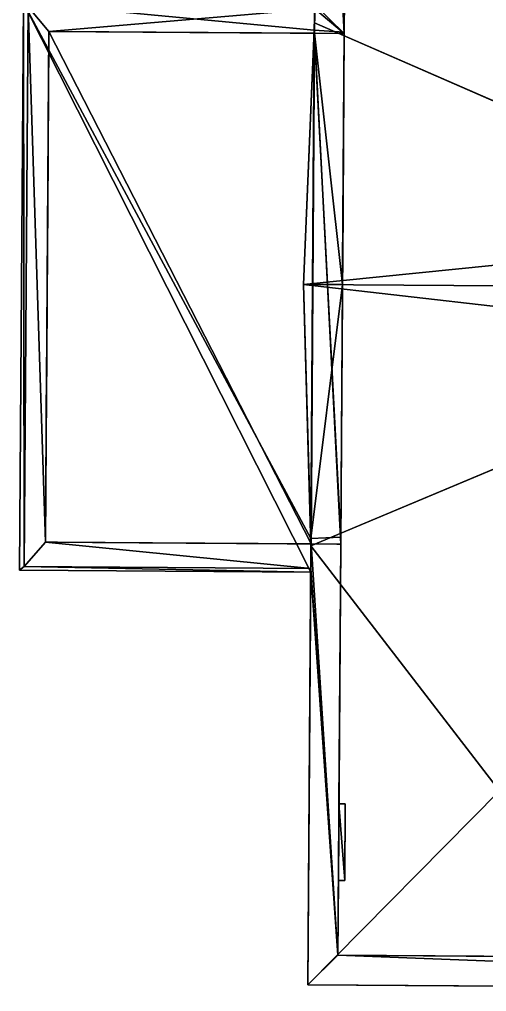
# Model space of a CAD drawing. Extents: x -544 to 100, y -201 to 540.
# Drawn here: x -543.8 to -307.9, y -200.6 to 289.6 of the extents above; entities that cross this region are included whole.
import ezdxf

# ---------------------------------------------------------------- set-up
doc = ezdxf.new("R2010")
doc.units = 0
doc.header["$MEASUREMENT"] = 0
doc.layers.get('0').update_dxf_attribs({"color": 13, "linetype": 'CONTINUOUS'})
doc.layers.add('ANNOTATIONS', color=221, linetype='CONTINUOUS')

# ---------------------------------------------------------------- blocks, each defined once
blk = doc.blocks.new('GROUP8_1')
for p, q in [((-10.13, 10.12), (-12.75, 9.78)), ((-7.5, 9.78), (-10.13, 10.12)), ((-18.89, 5.06), (-19.9, 2.62)), ((-17.28, 7.16), (-18.89, 5.06)), ((-15.19, 8.77), (-17.28, 7.16)), ((-12.75, 9.78), (-15.19, 8.77)), ((-5.06, 8.77), (-7.5, 9.78)), ((-2.97, 7.16), (-5.06, 8.77)), ((-1.36, 5.06), (-2.97, 7.16)), ((-0.35, 2.62), (-1.36, 5.06)), ((-19.9, 2.62), (-20.25, 0)), ((-20.25, 0), (-19.9, -2.62)), ((0, 0), (-0.35, 2.62)), ((-0.35, -2.62), (0, 0)), ((-19.9, -2.62), (-18.89, -5.06)), ((-1.36, -5.06), (-0.35, -2.62)), ((-18.89, -5.06), (-17.28, -7.16)), ((-17.28, -7.16), (-15.19, -8.77)), ((-15.19, -8.77), (-12.75, -9.78)), ((-12.75, -9.78), (-10.13, -10.13)), ((-10.13, -10.13), (-7.5, -9.78)), ((-7.5, -9.78), (-5.06, -8.77)), ((-5.06, -8.77), (-2.97, -7.16)), ((-2.97, -7.16), (-1.36, -5.06))]:
    blk.add_line(p, q)
mesh = blk.add_polyface()
corners = [(-19.9, -2.62), (-19.9, 2.62), (-20.25, 0), (-18.89, -5.06), (-18.89, 5.06), (-17.28, -7.16), (-17.28, 7.16), (-15.19, 8.77), (-15.19, -8.77), (-12.75, -9.78), (-12.75, 9.78), (-10.13, -10.13), (-10.13, 10.12), (-7.5, -9.78), (-7.5, 9.78), (-5.06, -8.77), (-5.06, 8.77), (-2.97, -7.16), (-2.97, 7.16), (-1.36, 5.06), (-1.36, -5.06), (-0.35, 2.62), (-0.35, -2.62), (0, 0)]
mesh.append_faces([[corners[k] for k in face] for face in [(0, 1, 2), (21, 22, 23)]], dxfattribs={"vtx0": -1})
mesh.append_faces([[corners[k] for k in face] for face in [(1, 3, 4), (4, 5, 6), (6, 5, 7), (7, 9, 10), (10, 11, 12), (12, 13, 14), (14, 15, 16), (16, 17, 18), (18, 17, 19), (19, 20, 21)]], dxfattribs={"vtx0": -1, "vtx1": -1})
mesh.append_faces([[corners[k] for k in face] for face in [(1, 0, 3), (4, 3, 5), (7, 5, 8), (7, 8, 9), (10, 9, 11), (12, 11, 13), (14, 13, 15), (16, 15, 17), (19, 17, 20), (21, 20, 22)]], dxfattribs={"vtx0": -1, "vtx2": -1})
blk = doc.blocks.new('GROUP3_1')
for p, q in [((0, 80, 0), (-35.7, 80, 0)), ((-35.7, 80, 0), (-35.7, 0, 0)), ((0, 0), (0, 80, 0)), ((-35.7, 0, 0), (0, 0))]:
    blk.add_line(p, q)
mesh = blk.add_polyface()
corners = [(0, 0), (-35.7, 80, 0), (-35.7, 0, 0), (0, 80, 0)]
mesh.append_faces([[corners[k] for k in face] for face in [(0, 1, 2), (1, 0, 3)]], dxfattribs={"vtx0": -1})
blk = doc.blocks.new('GROUP7_1')
for p, q in [((0, 48.33), (-35.89, 48.33)), ((-35.89, 48.33), (-35.89, 0)), ((0, 0), (0, 48.33)), ((-35.89, 0), (0, 0))]:
    blk.add_line(p, q)
mesh = blk.add_polyface()
corners = [(0, 0), (-35.89, 48.33), (-35.89, 0), (0, 48.33)]
mesh.append_faces([[corners[k] for k in face] for face in [(0, 1, 2), (1, 0, 3)]], dxfattribs={"vtx0": -1})

msp = doc.modelspace()

# ---------------------------------------------------------------- linework, layer by layer
for p, q in [((-393.03, 539.58, 105.21), (-394.77, 287.84, 105.21)), ((-379.8, 282.56, 97.6), (-378.12, 524.47, 97.6)), ((-379.8, 282.56, 15.25), (-378.12, 524.47, 15.25)), ((-378.12, 524.47, 3.75), (-379.8, 282.56, 3.75)), ((-541.83, 297.98, 86.78), (-543.81, 11.86, 86.78)), ((-543.81, 11.86, 93.1), (-541.83, 297.98, 93.1)), ((-539.45, 295.97, 89.6), (-541.41, 13.84, 89.6)), ((-539.45, 295.97, 86.92), (-541.41, 13.84, 86.92)), ((-394.72, 294.96, 97.6), (-394.81, 282.66, 97.6)), ((-394.77, 287.84, 101.22), (-394.71, 296.96, 101.22)), ((-394.77, 287.84, 105.21), (-400.44, 156.04, 235.27)), ((-394.93, 284.17, 101.21), (-394.77, 287.84, 101.22)), ((-394.77, 287.84, 101.22), (-394.77, 287.84, 105.21)), ((-150.08, 181.18, 208.76), (-394.77, 287.84, 105.21)), ((-530.7, 26.07, 90.19), (-528.92, 283.59, 90.19)), ((-528.92, 283.59, 3.75), (-530.05, 120.29, 3.75)), ((-530.05, 120.29, 26.75), (-528.92, 283.59, 26.75)), ((-379.8, 282.56, 3.75), (-528.92, 283.59, 3.75)), ((-528.92, 283.59, 26.75), (-528.92, 283.59, 90.19)), ((-379.8, 282.56, 26.75), (-528.92, 283.59, 26.75)), ((-528.92, 283.59, 90.19), (-394.81, 282.66, 97.6)), ((-528.92, 283.59, 26.75), (-528.92, 283.59, 3.75)), ((-522.77, 283.55, 27.51), (-457.77, 283.1, 27.51)), ((-457.77, 283.1, 92.75), (-522.77, 283.55, 89.16)), ((-522.77, 283.55, 82.59), (-522.77, 283.55, 27.51)), ((-457.77, 283.1, 82.59), (-522.77, 283.55, 82.59)), ((-522.77, 283.55, 86.57), (-457.77, 283.1, 86.57)), ((-522.77, 283.55, 89.16), (-522.77, 283.55, 86.57)), ((-457.77, 283.1, 27.51), (-457.77, 283.1, 82.59)), ((-457.77, 283.1, 86.57), (-457.77, 283.1, 92.75)), ((-381.4, 282.57, 96.97), (-450.72, 283.05, 93.14)), ((-450.72, 283.05, 82.59), (-450.72, 283.05, 27.51)), ((-450.72, 283.05, 27.51), (-381.82, 282.57, 27.51)), ((-381.82, 282.57, 82.59), (-450.72, 283.05, 82.59)), ((-450.72, 283.05, 93.14), (-450.72, 283.05, 86.57)), ((-450.72, 283.05, 86.57), (-381.4, 282.57, 86.57)), ((-394.93, 284.17, 101.21), (-400.44, 156.04, 227.66)), ((-394.81, 282.66, 97.6), (-396.59, 25.14, 97.6)), ((-379.79, 283.22, 102.05), (-394.93, 284.17, 101.21)), ((-379.8, 282.56, 97.6), (-394.81, 282.66, 97.6)), ((-381.82, 282.57, 27.51), (-381.82, 282.57, 82.59)), ((-381.58, 25.04, 97.6), (-379.8, 282.56, 97.6)), ((-379.8, 282.56, 3.75), (-381.58, 25.04, 3.75)), ((-381.56, 28.59, 102.05), (-379.79, 283.22, 102.05)), ((-381.4, 282.57, 86.57), (-381.4, 282.57, 96.97)), ((-380.67, 155.9, 227.66), (-379.79, 283.22, 102.05)), ((-379.8, 282.56, 97.6), (-379.8, 282.56, 26.75)), ((-379.8, 282.56, 26.75), (-379.8, 282.56, 15.25)), ((-379.8, 282.56, 15.25), (-379.8, 282.56, 3.75)), ((-528.98, 274.71, 88.55), (-529.24, 236.42, 88.55)), ((-529.24, 236.42, 27.51), (-528.98, 274.71, 27.51)), ((-528.98, 274.71, 27.51), (-528.98, 274.71, 88.55)), ((-529.24, 236.42, 88.55), (-529.24, 236.42, 27.51)), ((-529.27, 233.13, 88.55), (-529.51, 198, 88.55)), ((-529.51, 198, 27.51), (-529.27, 233.13, 27.51)), ((-529.27, 233.13, 27.51), (-529.27, 233.13, 88.55)), ((-529.51, 198, 88.55), (-529.51, 198, 27.51)), ((-529.54, 193.13, 88.55), (-529.79, 158, 88.55)), ((-529.79, 158, 27.51), (-529.54, 193.13, 27.51)), ((-529.54, 193.13, 27.51), (-529.54, 193.13, 88.55)), ((-529.79, 158, 88.55), (-529.79, 158, 27.51)), ((-529.81, 155.14, 88.55), (-530.05, 120, 88.55)), ((-530.05, 120, 27.51), (-529.81, 155.14, 27.51)), ((-529.81, 155.14, 27.51), (-529.81, 155.14, 88.55)), ((-400.44, 156.04, 227.66), (-380.67, 155.9, 227.66)), ((-400.44, 156.04, 227.66), (-396.71, 27.84, 101.21)), ((-400.44, 156.04, 235.27), (-400.44, 156.04, 227.66)), ((-400.44, 156.04, 235.27), (54.78, 152.89, 235.27)), ((-400.44, 156.04, 235.27), (-396.6, 24.18, 105.21)), ((-381.56, 28.59, 102.05), (-380.67, 155.9, 227.66)), ((-396.6, 24.18, 105.21), (-150.45, 127.44, 208.76)), ((-530.05, 120.29, 3.75), (-530.33, 80.06, 3.75)), ((-530.32, 81.75, 85.4), (-530.06, 118.55, 85.4)), ((-530.06, 118.55, 4.28), (-530.32, 81.75, 4.28)), ((-530.06, 118.55, 85.4), (-530.06, 118.55, 4.28)), ((-530.05, 120.29, 3.75), (-530.05, 120.29, 26.75)), ((-530.05, 120, 88.55), (-530.05, 120, 27.51)), ((-530.33, 80.06, 3.75), (-530.7, 26.07, 3.75)), ((-530.33, 80.06, 26.75), (-530.7, 26.07, 26.75)), ((-530.33, 80.06, 3.75), (-530.33, 80.06, 26.75)), ((-530.32, 81.75, 4.28), (-530.32, 81.75, 85.4)), ((-530.67, 31.01, 27.51), (-530.34, 78.14, 27.51)), ((-530.34, 78.14, 88.55), (-530.67, 31.01, 88.55)), ((-530.34, 78.14, 27.51), (-530.34, 78.14, 88.55)), ((-530.67, 31.01, 88.55), (-530.67, 31.01, 27.51)), ((-530.7, 26.07, 3.75), (-381.58, 25.04, 3.75)), ((-530.7, 26.07, 3.75), (-530.7, 26.07, 26.75)), ((-530.7, 26.07, 90.19), (-530.7, 26.07, 26.75)), ((-530.7, 26.07, 26.75), (-381.58, 25.04, 26.75)), ((-396.59, 25.14, 97.6), (-530.7, 26.07, 90.19)), ((-459.55, 25.58, 86.57), (-524.55, 26.03, 86.57)), ((-524.55, 26.03, 86.57), (-524.55, 26.03, 89.16)), ((-524.55, 26.03, 89.16), (-459.55, 25.58, 92.75)), ((-459.55, 25.58, 27.51), (-524.55, 26.03, 27.51)), ((-524.55, 26.03, 27.51), (-524.55, 26.03, 82.59)), ((-524.55, 26.03, 82.59), (-459.55, 25.58, 82.59)), ((-459.55, 25.58, 92.75), (-459.55, 25.58, 86.57)), ((-459.55, 25.58, 82.59), (-459.55, 25.58, 27.51)), ((-383.18, 25.05, 86.57), (-452.5, 25.53, 86.57)), ((-452.5, 25.53, 86.57), (-452.5, 25.53, 93.14)), ((-452.5, 25.53, 93.14), (-383.18, 25.05, 96.97)), ((-383.61, 25.05, 27.51), (-452.5, 25.53, 27.51)), ((-452.5, 25.53, 27.51), (-452.5, 25.53, 82.59)), ((-452.5, 25.53, 82.59), (-383.61, 25.05, 82.59)), ((-396.71, 27.84, 101.21), (-381.56, 28.59, 102.05)), ((-396.6, 24.18, 101.22), (-396.71, 27.84, 101.21)), ((-396.68, 12.84, 97.6), (-396.59, 25.14, 97.6)), ((-381.58, 25.04, 97.6), (-396.59, 25.14, 97.6)), ((-383.61, 25.05, 82.59), (-383.61, 25.05, 27.51)), ((-383.18, 25.05, 96.97), (-383.18, 25.05, 86.57)), ((-381.58, 25.04, 3.75), (-383.02, -182.25, 3.75)), ((-381.58, 25.04, 15.25), (-383.02, -182.25, 15.25)), ((-383.02, -182.25, 97.6), (-381.58, 25.04, 97.6)), ((-381.58, 25.04, 3.75), (-381.58, 25.04, 15.25)), ((-381.58, 25.04, 26.75), (-381.58, 25.04, 15.25)), ((-381.58, 25.04, 97.6), (-381.58, 25.04, 26.75)), ((-398.13, -197.16, 105.21), (-396.6, 24.18, 105.21)), ((-396.6, 24.18, 101.22), (-396.69, 10.84, 101.22)), ((-396.6, 24.18, 105.21), (-396.6, 24.18, 101.22)), ((-396.69, 10.84, 94.91), (-543.81, 11.86, 86.78)), ((-543.81, 11.86, 93.1), (-396.69, 10.84, 101.22)), ((-543.81, 11.86, 86.78), (-543.81, 11.86, 93.1)), ((-541.41, 13.84, 86.92), (-541.41, 13.84, 89.6)), ((-541.41, 13.84, 89.6), (-396.68, 12.84, 97.6)), ((-396.68, 12.84, 94.91), (-541.41, 13.84, 86.92)), ((-396.69, 10.84, 97.6), (-398.13, -197.16, 97.6)), ((-396.68, 12.84, 97.6), (-396.69, 10.84, 97.6)), ((-396.69, 10.84, 94.91), (-396.68, 12.84, 94.91)), ((-396.69, 10.84, 97.6), (-396.69, 10.84, 94.91)), ((-396.69, 10.84, 101.22), (-396.69, 10.84, 97.6)), ((-396.68, 12.84, 94.91), (-396.68, 12.84, 97.6)), ((-398.13, -197.16, 105.21), (-301.51, -99.39, 145.69)), ((-382.49, -105.94, 96.99), (-382.75, -144.51, 96.99)), ((-382.75, -144.51, 45.99), (-382.49, -105.94, 45.99)), ((-382.49, -105.94, 96.99), (-379.3, -105.97, 96.99)), ((-379.3, -105.97, 45.99), (-382.49, -105.94, 45.99)), ((-382.49, -105.94, 45.99), (-382.49, -105.94, 96.99)), ((-379.57, -144.53, 45.99), (-379.3, -105.97, 45.99)), ((-379.57, -144.53, 96.99), (-379.3, -105.97, 96.99)), ((-379.3, -105.97, 45.99), (-379.3, -105.97, 96.99)), ((-379.57, -144.53, 96.99), (-382.75, -144.51, 96.99)), ((-382.75, -144.51, 45.99), (-379.57, -144.53, 45.99)), ((-382.75, -144.51, 96.99), (-382.75, -144.51, 45.99)), ((-379.57, -144.53, 45.99), (-379.57, -144.53, 96.99)), ((-383.02, -182.25, 3.75), (80.06, -185.46, 3.75)), ((-383.02, -182.25, 15.25), (-383.02, -182.25, 3.75)), ((80.06, -185.46, 97.6), (-383.02, -182.25, 97.6)), ((-383.02, -182.25, 15.25), (80.06, -185.46, 15.25)), ((-383.02, -182.25, 97.6), (-383.02, -182.25, 15.25)), ((92.72, -200.56, 97.6), (-398.13, -197.16, 97.6)), ((-398.13, -197.16, 105.21), (92.72, -200.56, 105.21)), ((-398.13, -197.16, 97.6), (-398.13, -197.16, 105.21))]:
    msp.add_line(p, q)

# ---------------------------------------------------------------- block references
at = {"layer": 'ANNOTATIONS', "extrusion": (-0.999976, 0.006927, -1.9412e-10)}
msp.add_blockref('GROUP8_1', (-147.84, 208.51, 381.74), dxfattribs=at)
at = {"layer": 'ANNOTATIONS', "extrusion": (-0.999976, 0.006927, 1.09622e-06)}
msp.add_blockref('GROUP3_1', (-78.62, 4.84, 530.87), dxfattribs=at)
at = {"layer": 'ANNOTATIONS', "extrusion": (-0.999976, 0.006927, 0)}
msp.add_blockref('GROUP7_1', (145.82, 47.33, 378.56), dxfattribs=at)

# ---------------------------------------------------------------- meshes
mesh = msp.add_polyface()
corners = [(-394.72, 294.96, 97.6), (-379.8, 282.56, 97.6), (-394.81, 282.66, 97.6), (-394.71, 296.96, 97.6), (-393.03, 539.58, 97.6), (-378.12, 524.47, 97.6), (97.82, 536.18, 97.6), (84.95, 521.26, 97.6), (96.08, 284.43, 97.6), (84.93, 518.26, 97.6), (83.31, 284.52, 97.6)]
mesh.append_faces([[corners[k] for k in face] for face in [(0, 1, 2), (9, 8, 10)]], dxfattribs={"vtx0": -1})
mesh.append_faces([[corners[k] for k in face] for face in [(1, 4, 5), (5, 6, 7)]], dxfattribs={"vtx0": -1, "vtx1": -1})
mesh.append_faces([[corners[k] for k in face] for face in [(1, 0, 3), (1, 3, 4), (5, 4, 6), (7, 6, 8), (8, 9, 7)]], dxfattribs={"vtx0": -1, "vtx2": -1})
mesh = msp.add_polyface()
corners = [(-393.03, 539.58, 105.21), (-394.77, 287.84, 101.22), (-394.77, 287.84, 105.21), (-394.71, 296.96, 101.22), (-394.71, 296.96, 97.6), (-393.03, 539.58, 97.6)]
mesh.append_faces([[corners[k] for k in face] for face in [(0, 1, 2), (4, 0, 5)]], dxfattribs={"vtx0": -1})
mesh.append_faces([[corners[k] for k in face] for face in [(1, 0, 3), (3, 0, 4)]], dxfattribs={"vtx0": -1, "vtx1": -1})
mesh = msp.add_polyface()
corners = [(-150.08, 181.18, 208.76), (-393.03, 539.58, 105.21), (-394.77, 287.84, 105.21), (-297.77, 440.48, 145.69), (-148.29, 439.45, 208.76)]
mesh.append_faces([[corners[k] for k in face] for face in [(0, 1, 2), (3, 0, 4)]], dxfattribs={"vtx0": -1})
mesh.append_faces([[corners[k] for k in face] for face in [(1, 0, 3)]], dxfattribs={"vtx0": -1, "vtx1": -1})
mesh = msp.add_polyface()
corners = [(-378.12, 524.47, 97.6), (-379.8, 282.56, 26.75), (-379.8, 282.56, 97.6), (-379.8, 282.56, 15.25), (-378.12, 524.47, 15.25)]
mesh.append_faces([[corners[k] for k in face] for face in [(0, 1, 2), (3, 0, 4)]], dxfattribs={"vtx0": -1})
mesh.append_faces([[corners[k] for k in face] for face in [(1, 0, 3)]], dxfattribs={"vtx0": -1, "vtx1": -1})
mesh = msp.add_polyface()
corners = [(-378.12, 524.47, 15.25), (-379.8, 282.56, 3.75), (-379.8, 282.56, 15.25), (-378.12, 524.47, 3.75)]
mesh.append_faces([[corners[k] for k in face] for face in [(0, 1, 2), (1, 0, 3)]], dxfattribs={"vtx0": -1})
mesh = msp.add_polyface()
corners = [(-541.83, 297.98, 86.78), (-539.45, 295.97, 86.92), (-541.41, 13.84, 86.92), (-394.71, 296.96, 94.91), (-394.72, 294.96, 94.91), (-543.81, 11.86, 86.78), (-396.69, 10.84, 94.91), (-396.68, 12.84, 94.91)]
mesh.append_faces([[corners[k] for k in face] for face in [(1, 3, 4), (6, 2, 7)]], dxfattribs={"vtx0": -1})
mesh.append_faces([[corners[k] for k in face] for face in [(5, 2, 6)]], dxfattribs={"vtx0": -1, "vtx1": -1})
mesh.append_faces([[corners[k] for k in face] for face in [(0, 1, 2), (1, 0, 3), (2, 5, 0)]], dxfattribs={"vtx0": -1, "vtx2": -1})
mesh = msp.add_polyface()
corners = [(-396.69, 10.84, 101.22), (-541.83, 297.98, 93.1), (-543.81, 11.86, 93.1), (-396.71, 27.84, 101.21), (-396.6, 24.18, 101.22), (-381.56, 28.59, 102.05), (-394.93, 284.17, 101.21), (-379.79, 283.22, 102.05), (-394.71, 296.96, 101.22), (-394.77, 287.84, 101.22)]
mesh.append_faces([[corners[k] for k in face] for face in [(0, 1, 2), (3, 0, 4), (6, 5, 7), (8, 6, 9)]], dxfattribs={"vtx0": -1})
mesh.append_faces([[corners[k] for k in face] for face in [(5, 6, 3), (1, 6, 8)]], dxfattribs={"vtx0": -1, "vtx1": -1})
mesh.append_faces([[corners[k] for k in face] for face in [(1, 0, 3), (6, 1, 3)]], dxfattribs={"vtx0": -1, "vtx1": -1, "vtx2": -1})
mesh = msp.add_polyface()
corners = [(-541.83, 297.98, 93.1), (-543.81, 11.86, 86.78), (-543.81, 11.86, 93.1), (-541.83, 297.98, 86.78)]
mesh.append_faces([[corners[k] for k in face] for face in [(0, 1, 2), (1, 0, 3)]], dxfattribs={"vtx0": -1})
mesh = msp.add_polyface()
corners = [(-539.45, 295.97, 89.6), (-528.92, 283.59, 90.19), (-530.7, 26.07, 90.19), (-394.72, 294.96, 97.6), (-394.81, 282.66, 97.6), (-541.41, 13.84, 89.6), (-396.68, 12.84, 97.6), (-396.59, 25.14, 97.6)]
mesh.append_faces([[corners[k] for k in face] for face in [(1, 3, 4), (6, 2, 7)]], dxfattribs={"vtx0": -1})
mesh.append_faces([[corners[k] for k in face] for face in [(5, 2, 6)]], dxfattribs={"vtx0": -1, "vtx1": -1})
mesh.append_faces([[corners[k] for k in face] for face in [(0, 1, 2), (1, 0, 3), (2, 5, 0)]], dxfattribs={"vtx0": -1, "vtx2": -1})
mesh = msp.add_polyface()
corners = [(-539.45, 295.97, 86.92), (-541.41, 13.84, 89.6), (-541.41, 13.84, 86.92), (-539.45, 295.97, 89.6)]
mesh.append_faces([[corners[k] for k in face] for face in [(0, 1, 2), (1, 0, 3)]], dxfattribs={"vtx0": -1})
mesh = msp.add_polyface()
corners = [(-394.77, 287.84, 105.21), (-400.44, 156.04, 227.66), (-400.44, 156.04, 235.27), (-394.93, 284.17, 101.21), (-394.77, 287.84, 101.22)]
mesh.append_faces([[corners[k] for k in face] for face in [(0, 1, 2), (3, 0, 4)]], dxfattribs={"vtx0": -1})
mesh.append_faces([[corners[k] for k in face] for face in [(1, 0, 3)]], dxfattribs={"vtx0": -1, "vtx1": -1})
mesh = msp.add_polyface()
corners = [(99.91, 152.57, 235.27), (85.99, 183.08, 205.27), (85.77, 152.67, 235.27), (86.01, 186.08, 202.31), (96.08, 284.43, 105.21), (-400.44, 156.04, 235.27), (-150.08, 181.18, 208.76), (-394.77, 287.84, 105.21), (54.78, 152.89, 235.27), (55.01, 186.3, 202.31), (54.99, 183.3, 205.27), (58.01, 186.27, 202.31), (83.01, 186.1, 202.31)]
mesh.append_faces([[corners[k] for k in face] for face in [(0, 1, 2), (5, 6, 7), (9, 8, 10)]], dxfattribs={"vtx0": -1})
mesh.append_faces([[corners[k] for k in face] for face in [(1, 0, 3), (6, 9, 4)]], dxfattribs={"vtx0": -1, "vtx1": -1})
mesh.append_faces([[corners[k] for k in face] for face in [(6, 8, 9)]], dxfattribs={"vtx0": -1, "vtx1": -1, "vtx2": -1})
mesh.append_faces([[corners[k] for k in face] for face in [(3, 0, 4), (6, 5, 8), (4, 9, 11), (4, 11, 12), (4, 12, 3)]], dxfattribs={"vtx0": -1, "vtx2": -1})
mesh = msp.add_polyface()
corners = [(-530.7, 26.07, 90.19), (-530.67, 31.01, 88.55), (-530.7, 26.07, 26.75), (-528.92, 283.59, 90.19), (-530.34, 78.14, 88.55), (-530.05, 120, 88.55), (-530.32, 81.75, 85.4), (-530.34, 78.14, 27.51), (-530.33, 80.06, 26.75), (-530.33, 80.06, 3.75), (-530.06, 118.55, 85.4), (-530.06, 118.55, 4.28), (-529.81, 155.14, 88.55), (-529.79, 158, 88.55), (-529.81, 155.14, 27.51), (-529.54, 193.13, 88.55), (-529.51, 198, 88.55), (-529.54, 193.13, 27.51), (-529.27, 233.13, 88.55), (-529.24, 236.42, 88.55), (-529.27, 233.13, 27.51), (-528.98, 274.71, 88.55), (-528.98, 274.71, 27.51), (-530.05, 120.29, 26.75), (-530.05, 120, 27.51), (-528.92, 283.59, 26.75), (-529.79, 158, 27.51), (-529.51, 198, 27.51), (-529.24, 236.42, 27.51), (-530.32, 81.75, 4.28), (-530.05, 120.29, 3.75), (-530.67, 31.01, 27.51)]
mesh.append_faces([[corners[k] for k in face] for face in [(0, 1, 2), (1, 3, 4), (4, 6, 7), (8, 6, 9), (6, 5, 10), (10, 5, 11), (5, 3, 12), (12, 13, 14), (13, 3, 15), (15, 16, 17), (16, 3, 18), (18, 19, 20), (19, 3, 21), (21, 3, 22), (14, 23, 24), (23, 14, 25), (26, 14, 13), (27, 17, 16), (28, 20, 19), (25, 22, 3), (9, 29, 30), (29, 9, 6), (24, 11, 5), (30, 24, 23), (2, 31, 8), (31, 2, 1)]], dxfattribs={"vtx0": -1, "vtx1": -1})
mesh.append_faces([[corners[k] for k in face] for face in [(4, 3, 5), (4, 5, 6), (7, 6, 8), (12, 3, 13), (15, 3, 16), (18, 3, 19), (25, 14, 26), (25, 17, 27), (25, 20, 28), (30, 11, 24)]], dxfattribs={"vtx0": -1, "vtx1": -1, "vtx2": -1})
mesh.append_faces([[corners[k] for k in face] for face in [(1, 0, 3), (25, 26, 17), (25, 27, 20), (25, 28, 22), (30, 29, 11), (8, 31, 7)]], dxfattribs={"vtx0": -1, "vtx2": -1})
mesh = msp.add_polyface()
corners = [(-528.92, 283.59, 90.19), (-396.59, 25.14, 97.6), (-530.7, 26.07, 90.19), (-394.81, 282.66, 97.6)]
mesh.append_faces([[corners[k] for k in face] for face in [(0, 1, 2), (1, 0, 3)]], dxfattribs={"vtx0": -1})
mesh = msp.add_polyface()
corners = [(-528.92, 283.59, 26.75), (-530.05, 120.29, 3.75), (-530.05, 120.29, 26.75), (-528.92, 283.59, 3.75)]
mesh.append_faces([[corners[k] for k in face] for face in [(0, 1, 2), (1, 0, 3)]], dxfattribs={"vtx0": -1})
mesh = msp.add_polyface()
corners = [(-528.92, 283.59, 3.75), (-379.8, 282.56, 15.25), (-379.8, 282.56, 3.75), (-528.92, 283.59, 26.75), (-379.8, 282.56, 26.75)]
mesh.append_faces([[corners[k] for k in face] for face in [(0, 1, 2), (1, 3, 4)]], dxfattribs={"vtx0": -1})
mesh.append_faces([[corners[k] for k in face] for face in [(1, 0, 3)]], dxfattribs={"vtx0": -1, "vtx2": -1})
mesh = msp.add_polyface()
corners = [(-528.92, 283.59, 90.19), (-522.77, 283.55, 27.51), (-528.92, 283.59, 26.75), (-522.77, 283.55, 82.59), (-522.77, 283.55, 86.57), (-457.77, 283.1, 82.59), (-450.72, 283.05, 82.59), (-381.82, 282.57, 82.59), (-522.77, 283.55, 89.16), (-457.77, 283.1, 92.75), (-394.81, 282.66, 97.6), (-450.72, 283.05, 93.14), (-381.4, 282.57, 96.97), (-379.8, 282.56, 26.75), (-381.82, 282.57, 27.51), (-379.8, 282.56, 97.6), (-457.77, 283.1, 27.51), (-450.72, 283.05, 27.51), (-381.4, 282.57, 86.57), (-457.77, 283.1, 86.57), (-450.72, 283.05, 86.57)]
mesh.append_faces([[corners[k] for k in face] for face in [(0, 1, 2), (1, 0, 3), (3, 4, 5), (6, 4, 7), (4, 0, 8), (8, 0, 9), (11, 10, 12), (13, 14, 15), (14, 16, 17), (18, 19, 20), (15, 12, 10), (9, 20, 19), (20, 9, 11), (5, 17, 16), (17, 5, 6)]], dxfattribs={"vtx0": -1, "vtx1": -1})
mesh.append_faces([[corners[k] for k in face] for face in [(3, 0, 4), (5, 4, 6), (9, 10, 11), (14, 2, 1), (15, 7, 18), (18, 7, 4)]], dxfattribs={"vtx0": -1, "vtx1": -1, "vtx2": -1})
mesh.append_faces([[corners[k] for k in face] for face in [(9, 0, 10), (14, 13, 2), (14, 1, 16), (15, 14, 7), (18, 4, 19), (15, 18, 12)]], dxfattribs={"vtx0": -1, "vtx2": -1})
mesh = msp.add_polyface()
corners = [(-394.93, 284.17, 101.21), (-380.67, 155.9, 227.66), (-400.44, 156.04, 227.66), (-379.79, 283.22, 102.05)]
mesh.append_faces([[corners[k] for k in face] for face in [(0, 1, 2), (1, 0, 3)]], dxfattribs={"vtx0": -1})
mesh = msp.add_polyface()
corners = [(-394.81, 282.66, 97.6), (-381.58, 25.04, 97.6), (-396.59, 25.14, 97.6), (-379.8, 282.56, 97.6)]
mesh.append_faces([[corners[k] for k in face] for face in [(0, 1, 2), (1, 0, 3)]], dxfattribs={"vtx0": -1})
mesh = msp.add_polyface()
corners = [(-379.8, 282.56, 97.6), (-381.58, 25.04, 26.75), (-381.58, 25.04, 97.6), (-381.58, 25.04, 15.25), (-381.58, 25.04, 3.75), (-379.8, 282.56, 26.75), (-379.8, 282.56, 3.75), (-379.8, 282.56, 15.25)]
mesh.append_faces([[corners[k] for k in face] for face in [(0, 1, 2), (6, 5, 7)]], dxfattribs={"vtx0": -1})
mesh.append_faces([[corners[k] for k in face] for face in [(1, 0, 3), (3, 0, 4), (4, 5, 6)]], dxfattribs={"vtx0": -1, "vtx1": -1})
mesh.append_faces([[corners[k] for k in face] for face in [(4, 0, 5)]], dxfattribs={"vtx0": -1, "vtx2": -1})
mesh = msp.add_polyface()
corners = [(-381.56, 28.59, 102.05), (-380.71, 150.83, 211.13), (-380.71, 150.48, 208.51), (-380.67, 155.9, 227.66), (-380.7, 151.84, 213.57), (-380.69, 153.45, 215.67), (-380.68, 155.55, 217.28), (-380.66, 157.99, 218.29), (-380.64, 160.61, 218.64), (-380.62, 163.23, 218.29), (-380.61, 165.67, 217.28), (-380.59, 167.77, 215.67), (-379.79, 283.22, 102.05), (-380.58, 169.38, 213.57), (-380.57, 170.39, 211.13), (-380.57, 170.73, 208.51), (-380.68, 155.55, 199.74), (-380.69, 153.45, 201.35), (-380.7, 151.84, 203.45), (-380.71, 150.83, 205.89), (-380.66, 157.99, 198.73), (-380.64, 160.61, 198.39), (-380.62, 163.23, 198.73), (-380.61, 165.67, 199.74), (-380.59, 167.77, 201.35), (-380.58, 169.38, 203.45), (-380.57, 170.39, 205.89)]
mesh.append_faces([[corners[k] for k in face] for face in [(1, 3, 4), (4, 3, 5), (5, 3, 6), (6, 3, 7), (7, 3, 8), (8, 3, 9), (9, 3, 10), (10, 3, 11), (11, 12, 13), (13, 12, 14), (14, 12, 15), (0, 16, 12), (16, 0, 17), (17, 0, 18), (18, 0, 19), (19, 0, 2)]], dxfattribs={"vtx0": -1, "vtx1": -1})
mesh.append_faces([[corners[k] for k in face] for face in [(0, 1, 2), (1, 0, 3), (11, 3, 12), (12, 16, 20), (12, 20, 21), (12, 21, 22), (12, 22, 23), (12, 23, 24), (12, 24, 25), (12, 25, 26), (12, 26, 15)]], dxfattribs={"vtx0": -1, "vtx2": -1})
mesh = msp.add_polyface()
corners = [(-380.67, 155.9, 227.66), (-396.71, 27.84, 101.21), (-400.44, 156.04, 227.66), (-381.56, 28.59, 102.05)]
mesh.append_faces([[corners[k] for k in face] for face in [(0, 1, 2), (1, 0, 3)]], dxfattribs={"vtx0": -1})
mesh = msp.add_polyface()
corners = [(-400.44, 156.04, 235.27), (-396.6, 24.18, 101.22), (-396.6, 24.18, 105.21), (-396.71, 27.84, 101.21), (-400.44, 156.04, 227.66)]
mesh.append_faces([[corners[k] for k in face] for face in [(0, 1, 2), (3, 0, 4)]], dxfattribs={"vtx0": -1})
mesh.append_faces([[corners[k] for k in face] for face in [(1, 0, 3)]], dxfattribs={"vtx0": -1, "vtx1": -1})
mesh = msp.add_polyface()
corners = [(94.25, 20.78, 105.21), (54.53, 118.11, 200.96), (-150.45, 127.44, 208.76), (57.53, 118.09, 200.96), (82.53, 117.92, 200.96), (85.53, 117.89, 200.96), (85.55, 120.89, 203.92), (85.77, 152.67, 235.27), (99.91, 152.57, 235.27), (-400.44, 156.04, 235.27), (54.78, 152.89, 235.27), (-396.6, 24.18, 105.21), (54.56, 121.11, 203.92)]
mesh.append_faces([[corners[k] for k in face] for face in [(7, 0, 8), (2, 9, 11)]], dxfattribs={"vtx0": -1})
mesh.append_faces([[corners[k] for k in face] for face in [(0, 1, 2), (1, 0, 3), (3, 0, 4), (4, 0, 5), (5, 0, 6), (6, 0, 7), (9, 2, 10), (10, 2, 12), (12, 2, 1)]], dxfattribs={"vtx0": -1, "vtx1": -1})
mesh = msp.add_polyface()
corners = [(-301.51, -99.39, 145.69), (-396.6, 24.18, 105.21), (-398.13, -197.16, 105.21), (-150.45, 127.44, 208.76), (-152.03, -100.43, 208.76)]
mesh.append_faces([[corners[k] for k in face] for face in [(0, 1, 2), (3, 0, 4)]], dxfattribs={"vtx0": -1})
mesh.append_faces([[corners[k] for k in face] for face in [(1, 0, 3)]], dxfattribs={"vtx0": -1, "vtx1": -1})
mesh = msp.add_polyface()
corners = [(-530.32, 81.75, 85.4), (-530.31, 82.3, 84.84), (-530.32, 81.75, 4.28), (-530.06, 118.55, 85.4), (-530.06, 118, 84.84), (-530.06, 118, 4.84), (-530.31, 82.3, 4.84), (-530.06, 118.55, 4.28)]
mesh.append_faces([[corners[k] for k in face] for face in [(0, 1, 2), (1, 3, 4), (4, 3, 5), (2, 6, 7), (6, 2, 1), (7, 5, 3)]], dxfattribs={"vtx0": -1, "vtx1": -1})
mesh.append_faces([[corners[k] for k in face] for face in [(1, 0, 3), (7, 6, 5)]], dxfattribs={"vtx0": -1, "vtx2": -1})
mesh = msp.add_polyface()
corners = [(-530.33, 80.06, 26.75), (-530.7, 26.07, 3.75), (-530.7, 26.07, 26.75), (-530.33, 80.06, 3.75)]
mesh.append_faces([[corners[k] for k in face] for face in [(0, 1, 2), (1, 0, 3)]], dxfattribs={"vtx0": -1})
mesh = msp.add_polyface()
corners = [(-381.58, 25.04, 15.25), (-530.7, 26.07, 3.75), (-381.58, 25.04, 3.75), (-530.7, 26.07, 26.75), (-381.58, 25.04, 26.75)]
mesh.append_faces([[corners[k] for k in face] for face in [(0, 1, 2), (3, 0, 4)]], dxfattribs={"vtx0": -1})
mesh.append_faces([[corners[k] for k in face] for face in [(1, 0, 3)]], dxfattribs={"vtx0": -1, "vtx1": -1})
mesh = msp.add_polyface()
corners = [(-452.5, 25.53, 93.14), (-459.55, 25.58, 86.57), (-452.5, 25.53, 86.57), (-459.55, 25.58, 92.75), (-381.58, 25.04, 26.75), (-383.61, 25.05, 27.51), (-530.7, 26.07, 26.75), (-381.58, 25.04, 97.6), (-383.61, 25.05, 82.59), (-383.18, 25.05, 86.57), (-452.5, 25.53, 82.59), (-459.55, 25.58, 82.59), (-524.55, 26.03, 82.59), (-383.18, 25.05, 96.97), (-524.55, 26.03, 27.51), (-530.7, 26.07, 90.19), (-452.5, 25.53, 27.51), (-459.55, 25.58, 27.51), (-524.55, 26.03, 86.57), (-524.55, 26.03, 89.16), (-396.59, 25.14, 97.6)]
mesh.append_faces([[corners[k] for k in face] for face in [(0, 1, 2), (1, 0, 3), (4, 5, 6), (5, 7, 8), (8, 9, 10), (11, 9, 12), (9, 7, 13), (6, 14, 15), (14, 16, 17), (18, 2, 1), (15, 3, 20), (20, 13, 7), (10, 17, 16), (17, 10, 11)]], dxfattribs={"vtx0": -1, "vtx1": -1})
mesh.append_faces([[corners[k] for k in face] for face in [(8, 7, 9), (10, 9, 11), (14, 6, 5), (15, 12, 18), (18, 12, 9), (20, 3, 0)]], dxfattribs={"vtx0": -1, "vtx1": -1, "vtx2": -1})
mesh.append_faces([[corners[k] for k in face] for face in [(5, 4, 7), (14, 5, 16), (15, 14, 12), (18, 9, 2), (15, 18, 19), (15, 19, 3), (20, 0, 13)]], dxfattribs={"vtx0": -1, "vtx2": -1})
mesh = msp.add_polyface()
corners = [(-381.58, 25.04, 97.6), (-383.02, -182.25, 97.6), (-396.59, 25.14, 97.6), (60.73, 28.64, 97.6), (78.22, -17.67, 97.6), (60.41, -17.54, 97.6), (78.54, 28.52, 97.6), (81.22, -17.69, 97.6), (81.49, 20.87, 97.6), (81.54, 28.5, 97.6), (-398.13, -197.16, 97.6), (92.72, -200.56, 97.6), (-396.69, 10.84, 97.6), (-396.68, 12.84, 97.6), (80.06, -185.46, 97.6), (80.08, -182.46, 97.6), (81.2, -20.69, 97.6), (94.25, 20.78, 97.6)]
mesh.append_faces([[corners[k] for k in face] for face in [(3, 4, 5), (8, 6, 9), (11, 8, 17)]], dxfattribs={"vtx0": -1})
mesh.append_faces([[corners[k] for k in face] for face in [(4, 6, 7), (10, 1, 11)]], dxfattribs={"vtx0": -1, "vtx1": -1})
mesh.append_faces([[corners[k] for k in face] for face in [(7, 6, 8), (11, 7, 8)]], dxfattribs={"vtx0": -1, "vtx1": -1, "vtx2": -1})
mesh.append_faces([[corners[k] for k in face] for face in [(4, 3, 6), (1, 10, 12), (1, 12, 13), (1, 13, 2), (11, 1, 14), (11, 14, 15), (11, 15, 16), (11, 16, 7)]], dxfattribs={"vtx0": -1, "vtx2": -1})
mesh.append_faces([[corners[k] for k in face] for face in [(0, 1, 2)]], dxfattribs={"vtx1": -1})
mesh = msp.add_polyface()
corners = [(-381.58, 25.04, 15.25), (-383.02, -182.25, 3.75), (-383.02, -182.25, 15.25), (-381.58, 25.04, 3.75)]
mesh.append_faces([[corners[k] for k in face] for face in [(0, 1, 2), (1, 0, 3)]], dxfattribs={"vtx0": -1})
mesh = msp.add_polyface()
corners = [(-381.58, 25.04, 97.6), (-382.75, -144.51, 96.99), (-383.02, -182.25, 97.6), (-382.49, -105.94, 96.99), (-382.49, -105.94, 45.99), (-383.02, -182.25, 15.25), (-382.75, -144.51, 45.99), (-381.58, 25.04, 15.25), (-381.58, 25.04, 26.75)]
mesh.append_faces([[corners[k] for k in face] for face in [(7, 0, 8)]], dxfattribs={"vtx0": -1})
mesh.append_faces([[corners[k] for k in face] for face in [(0, 1, 2), (1, 0, 3), (3, 0, 4), (5, 6, 7), (6, 2, 1)]], dxfattribs={"vtx0": -1, "vtx1": -1})
mesh.append_faces([[corners[k] for k in face] for face in [(7, 4, 0)]], dxfattribs={"vtx0": -1, "vtx1": -1, "vtx2": -1})
mesh.append_faces([[corners[k] for k in face] for face in [(6, 5, 2), (7, 6, 4)]], dxfattribs={"vtx0": -1, "vtx2": -1})
mesh = msp.add_polyface()
corners = [(-396.6, 24.18, 105.21), (-398.13, -197.16, 97.6), (-398.13, -197.16, 105.21), (-396.69, 10.84, 101.22), (-396.6, 24.18, 101.22), (-396.69, 10.84, 97.6)]
mesh.append_faces([[corners[k] for k in face] for face in [(0, 1, 2), (3, 0, 4)]], dxfattribs={"vtx0": -1})
mesh.append_faces([[corners[k] for k in face] for face in [(1, 0, 3)]], dxfattribs={"vtx0": -1, "vtx1": -1, "vtx2": -1})
mesh.append_faces([[corners[k] for k in face] for face in [(5, 1, 3)]], dxfattribs={"vtx1": -1})
mesh = msp.add_polyface()
corners = [(-396.69, 10.84, 94.91), (-543.81, 11.86, 93.1), (-543.81, 11.86, 86.78), (-396.69, 10.84, 101.22), (-396.69, 10.84, 97.6)]
mesh.append_faces([[corners[k] for k in face] for face in [(0, 1, 2), (3, 0, 4)]], dxfattribs={"vtx0": -1})
mesh.append_faces([[corners[k] for k in face] for face in [(1, 0, 3)]], dxfattribs={"vtx0": -1, "vtx1": -1})
mesh = msp.add_polyface()
corners = [(-541.41, 13.84, 89.6), (-396.68, 12.84, 94.91), (-541.41, 13.84, 86.92), (-396.68, 12.84, 97.6)]
mesh.append_faces([[corners[k] for k in face] for face in [(0, 1, 2), (1, 0, 3)]], dxfattribs={"vtx0": -1})
mesh = msp.add_polyface()
corners = [(-396.68, 12.84, 94.91), (-396.69, 10.84, 97.6), (-396.69, 10.84, 94.91), (-396.68, 12.84, 97.6)]
mesh.append_faces([[corners[k] for k in face] for face in [(0, 1, 2), (1, 0, 3)]], dxfattribs={"vtx0": -1})
mesh = msp.add_polyface()
corners = [(92.72, -200.56, 105.21), (-301.51, -99.39, 145.69), (-398.13, -197.16, 105.21), (-280.18, -99.54, 145.69), (-23.87, -101.31, 145.69), (-2.54, -101.46, 145.69)]
mesh.append_faces([[corners[k] for k in face] for face in [(0, 1, 2), (4, 0, 5)]], dxfattribs={"vtx0": -1})
mesh.append_faces([[corners[k] for k in face] for face in [(1, 0, 3), (3, 0, 4)]], dxfattribs={"vtx0": -1, "vtx1": -1})
mesh = msp.add_polyface()
corners = [(-382.49, -105.94, 96.99), (-379.57, -144.53, 96.99), (-382.75, -144.51, 96.99), (-379.3, -105.97, 96.99)]
mesh.append_faces([[corners[k] for k in face] for face in [(0, 1, 2), (1, 0, 3)]], dxfattribs={"vtx0": -1})
mesh = msp.add_polyface()
corners = [(-379.57, -144.53, 45.99), (-382.49, -105.94, 45.99), (-382.75, -144.51, 45.99), (-379.3, -105.97, 45.99)]
mesh.append_faces([[corners[k] for k in face] for face in [(0, 1, 2), (1, 0, 3)]], dxfattribs={"vtx0": -1})
mesh = msp.add_polyface()
corners = [(-379.3, -105.97, 96.99), (-382.49, -105.94, 45.99), (-379.3, -105.97, 45.99), (-382.49, -105.94, 96.99)]
mesh.append_faces([[corners[k] for k in face] for face in [(0, 1, 2), (1, 0, 3)]], dxfattribs={"vtx0": -1})
mesh = msp.add_polyface()
corners = [(-379.57, -144.53, 96.99), (-379.56, -143.19, 95.66), (-379.57, -144.53, 45.99), (-379.3, -105.97, 96.99), (-379.31, -107.3, 95.66), (-379.31, -107.3, 47.33), (-379.56, -143.19, 47.33), (-379.3, -105.97, 45.99)]
mesh.append_faces([[corners[k] for k in face] for face in [(0, 1, 2), (1, 3, 4), (4, 3, 5), (2, 6, 7), (6, 2, 1), (7, 5, 3)]], dxfattribs={"vtx0": -1, "vtx1": -1})
mesh.append_faces([[corners[k] for k in face] for face in [(1, 0, 3), (7, 6, 5)]], dxfattribs={"vtx0": -1, "vtx2": -1})
mesh = msp.add_polyface()
corners = [(-382.75, -144.51, 96.99), (-379.57, -144.53, 45.99), (-382.75, -144.51, 45.99), (-379.57, -144.53, 96.99)]
mesh.append_faces([[corners[k] for k in face] for face in [(0, 1, 2), (1, 0, 3)]], dxfattribs={"vtx0": -1})
mesh = msp.add_polyface()
corners = [(80.06, -185.46, 15.25), (-383.02, -182.25, 3.75), (80.06, -185.46, 3.75), (-383.02, -182.25, 15.25)]
mesh.append_faces([[corners[k] for k in face] for face in [(0, 1, 2), (1, 0, 3)]], dxfattribs={"vtx0": -1})
mesh = msp.add_polyface()
corners = [(80.06, -185.46, 15.25), (-186.28, -183.62, 45.21), (-383.02, -182.25, 15.25), (80.06, -185.46, 97.6), (-186.28, -183.62, 96.21), (-224.84, -183.35, 96.21), (-224.84, -183.35, 45.21), (-383.02, -182.25, 97.6)]
mesh.append_faces([[corners[k] for k in face] for face in [(0, 1, 2), (1, 3, 4), (4, 3, 5), (2, 6, 7), (6, 2, 1), (7, 5, 3)]], dxfattribs={"vtx0": -1, "vtx1": -1})
mesh.append_faces([[corners[k] for k in face] for face in [(1, 0, 3), (7, 6, 5)]], dxfattribs={"vtx0": -1, "vtx2": -1})
mesh = msp.add_polyface()
corners = [(92.72, -200.56, 105.21), (-398.13, -197.16, 97.6), (92.72, -200.56, 97.6), (-398.13, -197.16, 105.21)]
mesh.append_faces([[corners[k] for k in face] for face in [(0, 1, 2), (1, 0, 3)]], dxfattribs={"vtx0": -1})

doc.saveas('drawing.dxf')
